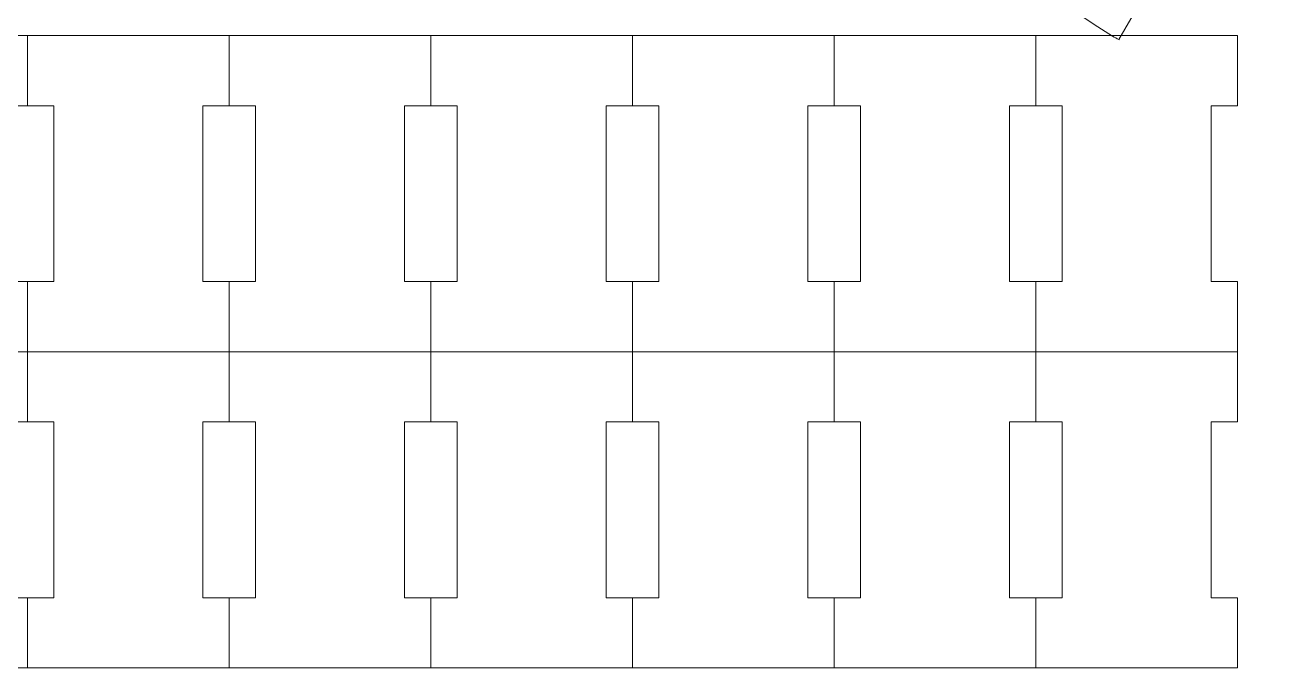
# Model space of a CAD drawing. Header units: millimetres. Extents: x -695 to 222, y -259 to 444.
# Drawn here: x 77.9 to 221.1, y -249.5 to -176.2 of the extents above; entities that cross this region are included whole.
import ezdxf

# ---------------------------------------------------------------- set-up
doc = ezdxf.new("R2010")
doc.units = ezdxf.units.MM
doc.header["$MEASUREMENT"] = 0
doc.layers.add('Camada 1', color=7, linetype='Continuous')

msp = doc.modelspace()

# ---------------------------------------------------------------- linework, layer by layer
at = {"layer": 'Camada 1', "color": 250, "lineweight": 9}
for points, knots in [([(202.7188, -177.8596), (202.7188, -177.8596), (202.6327, -177.812), (202.6327, -177.812), (202.6327, -177.812), (202.4024, -177.685), (202.1712, -177.5573), (201.9364, -177.4271), (201.9364, -177.4271), (183.4481, -165.9701), (183.8202, -160.3926), (172.2124, -143.1434), (172.2124, -143.1434), (172.2124, -143.1434), (110.465, -37.4478), (110.465, -37.4478), (110.465, -37.4478), (92.5546, -6.4263), (65.9, 38.508), (47.9896, 69.5286), (47.9896, 69.5286), (37.0327, 88.5065), (35.3357, 92.5643), (34.9753, 113.3461), (34.9753, 113.3461), (35.6527, 135.0859), (40.669, 137.5527), (49.8037, 156.2298), (49.8037, 156.2298), (49.8037, 156.2298), (110.4652, 262.5527), (110.4652, 262.5527), (110.4652, 262.5527), (128.3751, 293.5741), (153.9619, 339.1252), (171.8715, 370.146), (171.8715, 370.146), (182.8283, 389.1238), (184.8137, 392.2122), (202.6313, 402.916)], [0, 0, 0, 0, 0.09090909, 0.09090909, 0.09090909, 0.09090909, 0.18181818, 0.18181818, 0.18181818, 0.18181818, 0.27272727, 0.27272727, 0.27272727, 0.27272727, 0.36363636, 0.36363636, 0.36363636, 0.36363636, 0.45454545, 0.45454545, 0.45454545, 0.45454545, 0.54545455, 0.54545455, 0.54545455, 0.54545455, 0.63636364, 0.63636364, 0.63636364, 0.63636364, 0.72727273, 0.72727273, 0.72727273, 0.72727273, 0.81818182, 0.81818182, 0.81818182, 0.81818182, 1, 1, 1, 1]), ([(220.5165, 371.9376), (220.5165, 371.9376), (215.1725, 381.1937), (215.1725, 381.1937), (215.1725, 381.1937), (215.1725, 381.1937), (221.1231, 382.1765), (221.1231, 382.1765), (221.1231, 382.1765), (221.1231, 382.1765), (212.3755, 397.4226), (212.3755, 397.4226), (212.3755, 397.4226), (212.3755, 397.4226), (208.2592, 393.1682), (208.2592, 393.1682), (208.2592, 393.1682), (208.2592, 393.1682), (202.6313, 402.916), (202.6313, 402.916), (202.6313, 402.916), (202.6313, 402.916), (208.2592, 393.1682), (208.2592, 393.1682), (208.2592, 393.1682), (208.2592, 393.1682), (212.3755, 397.4226), (212.3755, 397.4226), (212.3755, 397.4226), (212.3755, 397.4226), (221.1231, 382.1765), (221.1231, 382.1765), (221.1231, 382.1765), (221.1231, 382.1765), (215.1725, 381.1937), (215.1725, 381.1937), (215.1725, 381.1937), (215.1725, 381.1937), (220.5165, 371.9376), (220.5165, 371.9376), (220.5165, 371.9376), (220.5165, 371.9376), (220.4798, 371.9155), (220.4798, 371.9155), (220.4798, 371.9155), (205.1419, 362.6544), (202.6925, 359.3851), (193.0388, 342.6639), (193.0388, 342.6639), (177.0398, 314.9524), (154.1828, 274.2612), (138.1835, 246.5495), (138.1835, 246.5495), (138.1835, 246.5495), (83.9942, 151.57), (83.9942, 151.57), (83.9942, 151.57), (75.8338, 134.8855), (71.3527, 132.6819), (70.7476, 113.2614), (70.7476, 113.2614), (71.0696, 94.6968), (72.5857, 91.0718), (82.3734, 74.1189), (82.3734, 74.1189), (98.3728, 46.4075), (122.1841, 6.2674), (138.1835, -21.4444), (138.1835, -21.4444), (138.1835, -21.4444), (193.343, -115.8636), (193.343, -115.8636), (193.343, -115.8636), (203.7126, -131.2725), (203.38, -136.2551), (219.8958, -146.4897), (219.8958, -146.4897), (219.8958, -146.4897), (220.5165, -146.8328), (220.5165, -146.8328), (220.5165, -146.8328), (220.5165, -146.8328), (215.1727, -156.0888), (215.1727, -156.0888), (215.1727, -156.0888), (215.1727, -156.0888), (211.3463, -151.4269), (211.3463, -151.4269), (211.3463, -151.4269), (211.3463, -151.4269), (202.5166, -166.6254), (202.5166, -166.6254), (202.5166, -166.6254), (202.5166, -166.6254), (208.2592, -168.0636), (208.2592, -168.0636), (208.2592, -168.0636), (208.2592, -168.0636), (202.6313, -177.8112), (202.6313, -177.8112), (202.6313, -177.8112), (202.6313, -177.8112), (208.2592, -168.0636), (208.2592, -168.0636), (208.2592, -168.0636), (208.2592, -168.0636), (202.5166, -166.6254), (202.5166, -166.6254), (202.5166, -166.6254), (202.5166, -166.6254), (211.3463, -151.4269), (211.3463, -151.4269), (211.3463, -151.4269), (211.3463, -151.4269), (215.1727, -156.0888), (215.1727, -156.0888), (215.1727, -156.0888), (215.1727, -156.0888), (220.5165, -146.8328), (220.5165, -146.8328), (220.5165, -146.8328), (220.5165, -146.8328), (220.5598, -146.8567), (220.5598, -146.8567)], [0, 0, 0, 0, 0.03125, 0.03125, 0.03125, 0.03125, 0.0625, 0.0625, 0.0625, 0.0625, 0.09375, 0.09375, 0.09375, 0.09375, 0.125, 0.125, 0.125, 0.125, 0.15625, 0.15625, 0.15625, 0.15625, 0.1875, 0.1875, 0.1875, 0.1875, 0.21875, 0.21875, 0.21875, 0.21875, 0.25, 0.25, 0.25, 0.25, 0.28125, 0.28125, 0.28125, 0.28125, 0.3125, 0.3125, 0.3125, 0.3125, 0.34375, 0.34375, 0.34375, 0.34375, 0.375, 0.375, 0.375, 0.375, 0.40625, 0.40625, 0.40625, 0.40625, 0.4375, 0.4375, 0.4375, 0.4375, 0.46875, 0.46875, 0.46875, 0.46875, 0.5, 0.5, 0.5, 0.5, 0.53125, 0.53125, 0.53125, 0.53125, 0.5625, 0.5625, 0.5625, 0.5625, 0.59375, 0.59375, 0.59375, 0.59375, 0.625, 0.625, 0.625, 0.625, 0.65625, 0.65625, 0.65625, 0.65625, 0.6875, 0.6875, 0.6875, 0.6875, 0.71875, 0.71875, 0.71875, 0.71875, 0.75, 0.75, 0.75, 0.75, 0.78125, 0.78125, 0.78125, 0.78125, 0.8125, 0.8125, 0.8125, 0.8125, 0.84375, 0.84375, 0.84375, 0.84375, 0.875, 0.875, 0.875, 0.875, 0.90625, 0.90625, 0.90625, 0.90625, 0.9375, 0.9375, 0.9375, 0.9375, 1, 1, 1, 1])]:
    msp.add_open_spline(points, degree=3, knots=knots, dxfattribs=at)
at = {"layer": 'Camada 1', "color": 250, "lineweight": 20}
for points in [[(58.1773, -177.3602), (58.1773, -177.3602), (58.1773, -177.3603), (58.1773, -177.3603), (58.1773, -177.3603), (58.1773, -177.3603), (75.1773, -177.3603), (75.1773, -177.3603), (75.1773, -177.3603), (75.1773, -177.3603), (75.1773, -177.3602), (75.1773, -177.3602), (75.1773, -177.3602), (75.1773, -177.3602), (78.1773, -177.3602), (78.1773, -177.3602), (78.1773, -177.3602), (78.1773, -177.3602), (78.1773, -185.3602), (78.1773, -185.3602), (78.1773, -185.3602), (78.1773, -185.3602), (75.1773, -185.3602), (75.1773, -185.3602), (75.1773, -185.3602), (75.1773, -185.3602), (75.1773, -205.4194), (75.1773, -205.4194), (75.1773, -205.4194), (75.1773, -205.4194), (78.1773, -205.4194), (78.1773, -205.4194), (78.1773, -205.4194), (78.1773, -205.4194), (78.1773, -213.4194), (78.1773, -213.4194), (78.1773, -213.4194), (78.1773, -213.4194), (75.1773, -213.4194), (75.1773, -213.4194), (75.1773, -213.4194), (75.1773, -213.4194), (75.1773, -213.4193), (75.1773, -213.4193), (75.1773, -213.4193), (75.1773, -213.4193), (58.1773, -213.4193), (58.1773, -213.4193), (58.1773, -213.4193), (58.1773, -213.4193), (58.1773, -213.4194), (58.1773, -213.4194), (58.1773, -213.4194), (58.1773, -213.4194), (55.1773, -213.4194), (55.1773, -213.4194), (55.1773, -213.4194), (55.1773, -213.4194), (55.1773, -205.4194), (55.1773, -205.4194), (55.1773, -205.4194), (55.1773, -205.4194), (58.1773, -205.4194), (58.1773, -205.4194), (58.1773, -205.4194), (58.1773, -205.4194), (58.1773, -185.3602), (58.1773, -185.3602), (58.1773, -185.3602), (58.1773, -185.3602), (55.1773, -185.3602), (55.1773, -185.3602), (55.1773, -185.3602), (55.1773, -185.3602), (55.1773, -177.3602), (55.1773, -177.3602), (55.1773, -177.3602), (55.1773, -177.3602), (58.1773, -177.3602), (58.1773, -177.3602)], [(98.1773, -177.3602), (98.1773, -177.3602), (98.1773, -177.3603), (98.1773, -177.3603), (98.1773, -177.3603), (98.1773, -177.3603), (81.1773, -177.3603), (81.1773, -177.3603), (81.1773, -177.3603), (81.1773, -177.3603), (81.1773, -177.3602), (81.1773, -177.3602), (81.1773, -177.3602), (81.1773, -177.3602), (78.1773, -177.3602), (78.1773, -177.3602), (78.1773, -177.3602), (78.1773, -177.3602), (78.1773, -185.3602), (78.1773, -185.3602), (78.1773, -185.3602), (78.1773, -185.3602), (81.1773, -185.3602), (81.1773, -185.3602), (81.1773, -185.3602), (81.1773, -185.3602), (81.1773, -205.4194), (81.1773, -205.4194), (81.1773, -205.4194), (81.1773, -205.4194), (78.1773, -205.4194), (78.1773, -205.4194), (78.1773, -205.4194), (78.1773, -205.4194), (78.1773, -213.4194), (78.1773, -213.4194), (78.1773, -213.4194), (78.1773, -213.4194), (81.1773, -213.4194), (81.1773, -213.4194), (81.1773, -213.4194), (81.1773, -213.4194), (81.1773, -213.4193), (81.1773, -213.4193), (81.1773, -213.4193), (81.1773, -213.4193), (98.1773, -213.4193), (98.1773, -213.4193), (98.1773, -213.4193), (98.1773, -213.4193), (98.1773, -213.4194), (98.1773, -213.4194), (98.1773, -213.4194), (98.1773, -213.4194), (101.1773, -213.4194), (101.1773, -213.4194), (101.1773, -213.4194), (101.1773, -213.4194), (101.1773, -205.4194), (101.1773, -205.4194), (101.1773, -205.4194), (101.1773, -205.4194), (98.1773, -205.4194), (98.1773, -205.4194), (98.1773, -205.4194), (98.1773, -205.4194), (98.1773, -185.3602), (98.1773, -185.3602), (98.1773, -185.3602), (98.1773, -185.3602), (101.1773, -185.3602), (101.1773, -185.3602), (101.1773, -185.3602), (101.1773, -185.3602), (101.1773, -177.3602), (101.1773, -177.3602), (101.1773, -177.3602), (101.1773, -177.3602), (98.1773, -177.3602), (98.1773, -177.3602)], [(104.1773, -177.3602), (104.1773, -177.3602), (104.1773, -177.3603), (104.1773, -177.3603), (104.1773, -177.3603), (104.1773, -177.3603), (121.1773, -177.3603), (121.1773, -177.3603), (121.1773, -177.3603), (121.1773, -177.3603), (121.1773, -177.3602), (121.1773, -177.3602), (121.1773, -177.3602), (121.1773, -177.3602), (124.1773, -177.3602), (124.1773, -177.3602), (124.1773, -177.3602), (124.1773, -177.3602), (124.1773, -185.3602), (124.1773, -185.3602), (124.1773, -185.3602), (124.1773, -185.3602), (121.1773, -185.3602), (121.1773, -185.3602), (121.1773, -185.3602), (121.1773, -185.3602), (121.1773, -205.4194), (121.1773, -205.4194), (121.1773, -205.4194), (121.1773, -205.4194), (124.1773, -205.4194), (124.1773, -205.4194), (124.1773, -205.4194), (124.1773, -205.4194), (124.1773, -213.4194), (124.1773, -213.4194), (124.1773, -213.4194), (124.1773, -213.4194), (121.1773, -213.4194), (121.1773, -213.4194), (121.1773, -213.4194), (121.1773, -213.4194), (121.1773, -213.4193), (121.1773, -213.4193), (121.1773, -213.4193), (121.1773, -213.4193), (104.1773, -213.4193), (104.1773, -213.4193), (104.1773, -213.4193), (104.1773, -213.4193), (104.1773, -213.4194), (104.1773, -213.4194), (104.1773, -213.4194), (104.1773, -213.4194), (101.1773, -213.4194), (101.1773, -213.4194), (101.1773, -213.4194), (101.1773, -213.4194), (101.1773, -205.4194), (101.1773, -205.4194), (101.1773, -205.4194), (101.1773, -205.4194), (104.1773, -205.4194), (104.1773, -205.4194), (104.1773, -205.4194), (104.1773, -205.4194), (104.1773, -185.3602), (104.1773, -185.3602), (104.1773, -185.3602), (104.1773, -185.3602), (101.1773, -185.3602), (101.1773, -185.3602), (101.1773, -185.3602), (101.1773, -185.3602), (101.1773, -177.3602), (101.1773, -177.3602), (101.1773, -177.3602), (101.1773, -177.3602), (104.1773, -177.3602), (104.1773, -177.3602)], [(144.1773, -177.3602), (144.1773, -177.3602), (144.1773, -177.3603), (144.1773, -177.3603), (144.1773, -177.3603), (144.1773, -177.3603), (127.1773, -177.3603), (127.1773, -177.3603), (127.1773, -177.3603), (127.1773, -177.3603), (127.1773, -177.3602), (127.1773, -177.3602), (127.1773, -177.3602), (127.1773, -177.3602), (124.1773, -177.3602), (124.1773, -177.3602), (124.1773, -177.3602), (124.1773, -177.3602), (124.1773, -185.3602), (124.1773, -185.3602), (124.1773, -185.3602), (124.1773, -185.3602), (127.1773, -185.3602), (127.1773, -185.3602), (127.1773, -185.3602), (127.1773, -185.3602), (127.1773, -205.4194), (127.1773, -205.4194), (127.1773, -205.4194), (127.1773, -205.4194), (124.1773, -205.4194), (124.1773, -205.4194), (124.1773, -205.4194), (124.1773, -205.4194), (124.1773, -213.4194), (124.1773, -213.4194), (124.1773, -213.4194), (124.1773, -213.4194), (127.1773, -213.4194), (127.1773, -213.4194), (127.1773, -213.4194), (127.1773, -213.4194), (127.1773, -213.4193), (127.1773, -213.4193), (127.1773, -213.4193), (127.1773, -213.4193), (144.1773, -213.4193), (144.1773, -213.4193), (144.1773, -213.4193), (144.1773, -213.4193), (144.1773, -213.4194), (144.1773, -213.4194), (144.1773, -213.4194), (144.1773, -213.4194), (147.1773, -213.4194), (147.1773, -213.4194), (147.1773, -213.4194), (147.1773, -213.4194), (147.1773, -205.4194), (147.1773, -205.4194), (147.1773, -205.4194), (147.1773, -205.4194), (144.1773, -205.4194), (144.1773, -205.4194), (144.1773, -205.4194), (144.1773, -205.4194), (144.1773, -185.3602), (144.1773, -185.3602), (144.1773, -185.3602), (144.1773, -185.3602), (147.1773, -185.3602), (147.1773, -185.3602), (147.1773, -185.3602), (147.1773, -185.3602), (147.1773, -177.3602), (147.1773, -177.3602), (147.1773, -177.3602), (147.1773, -177.3602), (144.1773, -177.3602), (144.1773, -177.3602)], [(150.1773, -177.3602), (150.1773, -177.3602), (150.1773, -177.3603), (150.1773, -177.3603), (150.1773, -177.3603), (150.1773, -177.3603), (167.1773, -177.3603), (167.1773, -177.3603), (167.1773, -177.3603), (167.1773, -177.3603), (167.1773, -177.3602), (167.1773, -177.3602), (167.1773, -177.3602), (167.1773, -177.3602), (170.1773, -177.3602), (170.1773, -177.3602), (170.1773, -177.3602), (170.1773, -177.3602), (170.1773, -185.3602), (170.1773, -185.3602), (170.1773, -185.3602), (170.1773, -185.3602), (167.1773, -185.3602), (167.1773, -185.3602), (167.1773, -185.3602), (167.1773, -185.3602), (167.1773, -205.4194), (167.1773, -205.4194), (167.1773, -205.4194), (167.1773, -205.4194), (170.1773, -205.4194), (170.1773, -205.4194), (170.1773, -205.4194), (170.1773, -205.4194), (170.1773, -213.4194), (170.1773, -213.4194), (170.1773, -213.4194), (170.1773, -213.4194), (167.1773, -213.4194), (167.1773, -213.4194), (167.1773, -213.4194), (167.1773, -213.4194), (167.1773, -213.4193), (167.1773, -213.4193), (167.1773, -213.4193), (167.1773, -213.4193), (150.1773, -213.4193), (150.1773, -213.4193), (150.1773, -213.4193), (150.1773, -213.4193), (150.1773, -213.4194), (150.1773, -213.4194), (150.1773, -213.4194), (150.1773, -213.4194), (147.1773, -213.4194), (147.1773, -213.4194), (147.1773, -213.4194), (147.1773, -213.4194), (147.1773, -205.4194), (147.1773, -205.4194), (147.1773, -205.4194), (147.1773, -205.4194), (150.1773, -205.4194), (150.1773, -205.4194), (150.1773, -205.4194), (150.1773, -205.4194), (150.1773, -185.3602), (150.1773, -185.3602), (150.1773, -185.3602), (150.1773, -185.3602), (147.1773, -185.3602), (147.1773, -185.3602), (147.1773, -185.3602), (147.1773, -185.3602), (147.1773, -177.3602), (147.1773, -177.3602), (147.1773, -177.3602), (147.1773, -177.3602), (150.1773, -177.3602), (150.1773, -177.3602)], [(190.1773, -177.3602), (190.1773, -177.3602), (190.1773, -177.3603), (190.1773, -177.3603), (190.1773, -177.3603), (190.1773, -177.3603), (173.1773, -177.3603), (173.1773, -177.3603), (173.1773, -177.3603), (173.1773, -177.3603), (173.1773, -177.3602), (173.1773, -177.3602), (173.1773, -177.3602), (173.1773, -177.3602), (170.1773, -177.3602), (170.1773, -177.3602), (170.1773, -177.3602), (170.1773, -177.3602), (170.1773, -185.3602), (170.1773, -185.3602), (170.1773, -185.3602), (170.1773, -185.3602), (173.1773, -185.3602), (173.1773, -185.3602), (173.1773, -185.3602), (173.1773, -185.3602), (173.1773, -205.4194), (173.1773, -205.4194), (173.1773, -205.4194), (173.1773, -205.4194), (170.1773, -205.4194), (170.1773, -205.4194), (170.1773, -205.4194), (170.1773, -205.4194), (170.1773, -213.4194), (170.1773, -213.4194), (170.1773, -213.4194), (170.1773, -213.4194), (173.1773, -213.4194), (173.1773, -213.4194), (173.1773, -213.4194), (173.1773, -213.4194), (173.1773, -213.4193), (173.1773, -213.4193), (173.1773, -213.4193), (173.1773, -213.4193), (190.1773, -213.4193), (190.1773, -213.4193), (190.1773, -213.4193), (190.1773, -213.4193), (190.1773, -213.4194), (190.1773, -213.4194), (190.1773, -213.4194), (190.1773, -213.4194), (193.1773, -213.4194), (193.1773, -213.4194), (193.1773, -213.4194), (193.1773, -213.4194), (193.1773, -205.4194), (193.1773, -205.4194), (193.1773, -205.4194), (193.1773, -205.4194), (190.1773, -205.4194), (190.1773, -205.4194), (190.1773, -205.4194), (190.1773, -205.4194), (190.1773, -185.3602), (190.1773, -185.3602), (190.1773, -185.3602), (190.1773, -185.3602), (193.1773, -185.3602), (193.1773, -185.3602), (193.1773, -185.3602), (193.1773, -185.3602), (193.1773, -177.3602), (193.1773, -177.3602), (193.1773, -177.3602), (193.1773, -177.3602), (190.1773, -177.3602), (190.1773, -177.3602)], [(196.1773, -177.3602), (196.1773, -177.3602), (196.1773, -177.3603), (196.1773, -177.3603), (196.1773, -177.3603), (196.1773, -177.3603), (213.1773, -177.3603), (213.1773, -177.3603), (213.1773, -177.3603), (213.1773, -177.3603), (213.1773, -177.3602), (213.1773, -177.3602), (213.1773, -177.3602), (213.1773, -177.3602), (216.1773, -177.3602), (216.1773, -177.3602), (216.1773, -177.3602), (216.1773, -177.3602), (216.1773, -185.3602), (216.1773, -185.3602), (216.1773, -185.3602), (216.1773, -185.3602), (213.1773, -185.3602), (213.1773, -185.3602), (213.1773, -185.3602), (213.1773, -185.3602), (213.1773, -205.4194), (213.1773, -205.4194), (213.1773, -205.4194), (213.1773, -205.4194), (216.1773, -205.4194), (216.1773, -205.4194), (216.1773, -205.4194), (216.1773, -205.4194), (216.1773, -213.4194), (216.1773, -213.4194), (216.1773, -213.4194), (216.1773, -213.4194), (213.1773, -213.4194), (213.1773, -213.4194), (213.1773, -213.4194), (213.1773, -213.4194), (213.1773, -213.4193), (213.1773, -213.4193), (213.1773, -213.4193), (213.1773, -213.4193), (196.1773, -213.4193), (196.1773, -213.4193), (196.1773, -213.4193), (196.1773, -213.4193), (196.1773, -213.4194), (196.1773, -213.4194), (196.1773, -213.4194), (196.1773, -213.4194), (193.1773, -213.4194), (193.1773, -213.4194), (193.1773, -213.4194), (193.1773, -213.4194), (193.1773, -205.4194), (193.1773, -205.4194), (193.1773, -205.4194), (193.1773, -205.4194), (196.1773, -205.4194), (196.1773, -205.4194), (196.1773, -205.4194), (196.1773, -205.4194), (196.1773, -185.3602), (196.1773, -185.3602), (196.1773, -185.3602), (196.1773, -185.3602), (193.1773, -185.3602), (193.1773, -185.3602), (193.1773, -185.3602), (193.1773, -185.3602), (193.1773, -177.3602), (193.1773, -177.3602), (193.1773, -177.3602), (193.1773, -177.3602), (196.1773, -177.3602), (196.1773, -177.3602)], [(58.1773, -249.4786), (58.1773, -249.4786), (58.1773, -249.4785), (58.1773, -249.4785), (58.1773, -249.4785), (58.1773, -249.4785), (75.1773, -249.4785), (75.1773, -249.4785), (75.1773, -249.4785), (75.1773, -249.4785), (75.1773, -249.4786), (75.1773, -249.4786), (75.1773, -249.4786), (75.1773, -249.4786), (78.1773, -249.4786), (78.1773, -249.4786), (78.1773, -249.4786), (78.1773, -249.4786), (78.1773, -241.4786), (78.1773, -241.4786), (78.1773, -241.4786), (78.1773, -241.4786), (75.1773, -241.4786), (75.1773, -241.4786), (75.1773, -241.4786), (75.1773, -241.4786), (75.1773, -221.4194), (75.1773, -221.4194), (75.1773, -221.4194), (75.1773, -221.4194), (78.1773, -221.4194), (78.1773, -221.4194), (78.1773, -221.4194), (78.1773, -221.4194), (78.1773, -213.4194), (78.1773, -213.4194), (78.1773, -213.4194), (78.1773, -213.4194), (75.1773, -213.4194), (75.1773, -213.4194), (75.1773, -213.4194), (75.1773, -213.4194), (75.1773, -213.4195), (75.1773, -213.4195), (75.1773, -213.4195), (75.1773, -213.4195), (58.1773, -213.4195), (58.1773, -213.4195), (58.1773, -213.4195), (58.1773, -213.4195), (58.1773, -213.4194), (58.1773, -213.4194), (58.1773, -213.4194), (58.1773, -213.4194), (55.1773, -213.4194), (55.1773, -213.4194), (55.1773, -213.4194), (55.1773, -213.4194), (55.1773, -221.4194), (55.1773, -221.4194), (55.1773, -221.4194), (55.1773, -221.4194), (58.1773, -221.4194), (58.1773, -221.4194), (58.1773, -221.4194), (58.1773, -221.4194), (58.1773, -241.4786), (58.1773, -241.4786), (58.1773, -241.4786), (58.1773, -241.4786), (55.1773, -241.4786), (55.1773, -241.4786), (55.1773, -241.4786), (55.1773, -241.4786), (55.1773, -249.4786), (55.1773, -249.4786), (55.1773, -249.4786), (55.1773, -249.4786), (58.1773, -249.4786), (58.1773, -249.4786)], [(98.1773, -249.4786), (98.1773, -249.4786), (98.1773, -249.4785), (98.1773, -249.4785), (98.1773, -249.4785), (98.1773, -249.4785), (81.1773, -249.4785), (81.1773, -249.4785), (81.1773, -249.4785), (81.1773, -249.4785), (81.1773, -249.4786), (81.1773, -249.4786), (81.1773, -249.4786), (81.1773, -249.4786), (78.1773, -249.4786), (78.1773, -249.4786), (78.1773, -249.4786), (78.1773, -249.4786), (78.1773, -241.4786), (78.1773, -241.4786), (78.1773, -241.4786), (78.1773, -241.4786), (81.1773, -241.4786), (81.1773, -241.4786), (81.1773, -241.4786), (81.1773, -241.4786), (81.1773, -221.4194), (81.1773, -221.4194), (81.1773, -221.4194), (81.1773, -221.4194), (78.1773, -221.4194), (78.1773, -221.4194), (78.1773, -221.4194), (78.1773, -221.4194), (78.1773, -213.4194), (78.1773, -213.4194), (78.1773, -213.4194), (78.1773, -213.4194), (81.1773, -213.4194), (81.1773, -213.4194), (81.1773, -213.4194), (81.1773, -213.4194), (81.1773, -213.4195), (81.1773, -213.4195), (81.1773, -213.4195), (81.1773, -213.4195), (98.1773, -213.4195), (98.1773, -213.4195), (98.1773, -213.4195), (98.1773, -213.4195), (98.1773, -213.4194), (98.1773, -213.4194), (98.1773, -213.4194), (98.1773, -213.4194), (101.1773, -213.4194), (101.1773, -213.4194), (101.1773, -213.4194), (101.1773, -213.4194), (101.1773, -221.4194), (101.1773, -221.4194), (101.1773, -221.4194), (101.1773, -221.4194), (98.1773, -221.4194), (98.1773, -221.4194), (98.1773, -221.4194), (98.1773, -221.4194), (98.1773, -241.4786), (98.1773, -241.4786), (98.1773, -241.4786), (98.1773, -241.4786), (101.1773, -241.4786), (101.1773, -241.4786), (101.1773, -241.4786), (101.1773, -241.4786), (101.1773, -249.4786), (101.1773, -249.4786), (101.1773, -249.4786), (101.1773, -249.4786), (98.1773, -249.4786), (98.1773, -249.4786)], [(104.1773, -249.4786), (104.1773, -249.4786), (104.1773, -249.4785), (104.1773, -249.4785), (104.1773, -249.4785), (104.1773, -249.4785), (121.1773, -249.4785), (121.1773, -249.4785), (121.1773, -249.4785), (121.1773, -249.4785), (121.1773, -249.4786), (121.1773, -249.4786), (121.1773, -249.4786), (121.1773, -249.4786), (124.1773, -249.4786), (124.1773, -249.4786), (124.1773, -249.4786), (124.1773, -249.4786), (124.1773, -241.4786), (124.1773, -241.4786), (124.1773, -241.4786), (124.1773, -241.4786), (121.1773, -241.4786), (121.1773, -241.4786), (121.1773, -241.4786), (121.1773, -241.4786), (121.1773, -221.4194), (121.1773, -221.4194), (121.1773, -221.4194), (121.1773, -221.4194), (124.1773, -221.4194), (124.1773, -221.4194), (124.1773, -221.4194), (124.1773, -221.4194), (124.1773, -213.4194), (124.1773, -213.4194), (124.1773, -213.4194), (124.1773, -213.4194), (121.1773, -213.4194), (121.1773, -213.4194), (121.1773, -213.4194), (121.1773, -213.4194), (121.1773, -213.4195), (121.1773, -213.4195), (121.1773, -213.4195), (121.1773, -213.4195), (104.1773, -213.4195), (104.1773, -213.4195), (104.1773, -213.4195), (104.1773, -213.4195), (104.1773, -213.4194), (104.1773, -213.4194), (104.1773, -213.4194), (104.1773, -213.4194), (101.1773, -213.4194), (101.1773, -213.4194), (101.1773, -213.4194), (101.1773, -213.4194), (101.1773, -221.4194), (101.1773, -221.4194), (101.1773, -221.4194), (101.1773, -221.4194), (104.1773, -221.4194), (104.1773, -221.4194), (104.1773, -221.4194), (104.1773, -221.4194), (104.1773, -241.4786), (104.1773, -241.4786), (104.1773, -241.4786), (104.1773, -241.4786), (101.1773, -241.4786), (101.1773, -241.4786), (101.1773, -241.4786), (101.1773, -241.4786), (101.1773, -249.4786), (101.1773, -249.4786), (101.1773, -249.4786), (101.1773, -249.4786), (104.1773, -249.4786), (104.1773, -249.4786)], [(144.1773, -249.4786), (144.1773, -249.4786), (144.1773, -249.4785), (144.1773, -249.4785), (144.1773, -249.4785), (144.1773, -249.4785), (127.1773, -249.4785), (127.1773, -249.4785), (127.1773, -249.4785), (127.1773, -249.4785), (127.1773, -249.4786), (127.1773, -249.4786), (127.1773, -249.4786), (127.1773, -249.4786), (124.1773, -249.4786), (124.1773, -249.4786), (124.1773, -249.4786), (124.1773, -249.4786), (124.1773, -241.4786), (124.1773, -241.4786), (124.1773, -241.4786), (124.1773, -241.4786), (127.1773, -241.4786), (127.1773, -241.4786), (127.1773, -241.4786), (127.1773, -241.4786), (127.1773, -221.4194), (127.1773, -221.4194), (127.1773, -221.4194), (127.1773, -221.4194), (124.1773, -221.4194), (124.1773, -221.4194), (124.1773, -221.4194), (124.1773, -221.4194), (124.1773, -213.4194), (124.1773, -213.4194), (124.1773, -213.4194), (124.1773, -213.4194), (127.1773, -213.4194), (127.1773, -213.4194), (127.1773, -213.4194), (127.1773, -213.4194), (127.1773, -213.4195), (127.1773, -213.4195), (127.1773, -213.4195), (127.1773, -213.4195), (144.1773, -213.4195), (144.1773, -213.4195), (144.1773, -213.4195), (144.1773, -213.4195), (144.1773, -213.4194), (144.1773, -213.4194), (144.1773, -213.4194), (144.1773, -213.4194), (147.1773, -213.4194), (147.1773, -213.4194), (147.1773, -213.4194), (147.1773, -213.4194), (147.1773, -221.4194), (147.1773, -221.4194), (147.1773, -221.4194), (147.1773, -221.4194), (144.1773, -221.4194), (144.1773, -221.4194), (144.1773, -221.4194), (144.1773, -221.4194), (144.1773, -241.4786), (144.1773, -241.4786), (144.1773, -241.4786), (144.1773, -241.4786), (147.1773, -241.4786), (147.1773, -241.4786), (147.1773, -241.4786), (147.1773, -241.4786), (147.1773, -249.4786), (147.1773, -249.4786), (147.1773, -249.4786), (147.1773, -249.4786), (144.1773, -249.4786), (144.1773, -249.4786)], [(150.1773, -249.4786), (150.1773, -249.4786), (150.1773, -249.4785), (150.1773, -249.4785), (150.1773, -249.4785), (150.1773, -249.4785), (167.1773, -249.4785), (167.1773, -249.4785), (167.1773, -249.4785), (167.1773, -249.4785), (167.1773, -249.4786), (167.1773, -249.4786), (167.1773, -249.4786), (167.1773, -249.4786), (170.1773, -249.4786), (170.1773, -249.4786), (170.1773, -249.4786), (170.1773, -249.4786), (170.1773, -241.4786), (170.1773, -241.4786), (170.1773, -241.4786), (170.1773, -241.4786), (167.1773, -241.4786), (167.1773, -241.4786), (167.1773, -241.4786), (167.1773, -241.4786), (167.1773, -221.4194), (167.1773, -221.4194), (167.1773, -221.4194), (167.1773, -221.4194), (170.1773, -221.4194), (170.1773, -221.4194), (170.1773, -221.4194), (170.1773, -221.4194), (170.1773, -213.4194), (170.1773, -213.4194), (170.1773, -213.4194), (170.1773, -213.4194), (167.1773, -213.4194), (167.1773, -213.4194), (167.1773, -213.4194), (167.1773, -213.4194), (167.1773, -213.4195), (167.1773, -213.4195), (167.1773, -213.4195), (167.1773, -213.4195), (150.1773, -213.4195), (150.1773, -213.4195), (150.1773, -213.4195), (150.1773, -213.4195), (150.1773, -213.4194), (150.1773, -213.4194), (150.1773, -213.4194), (150.1773, -213.4194), (147.1773, -213.4194), (147.1773, -213.4194), (147.1773, -213.4194), (147.1773, -213.4194), (147.1773, -221.4194), (147.1773, -221.4194), (147.1773, -221.4194), (147.1773, -221.4194), (150.1773, -221.4194), (150.1773, -221.4194), (150.1773, -221.4194), (150.1773, -221.4194), (150.1773, -241.4786), (150.1773, -241.4786), (150.1773, -241.4786), (150.1773, -241.4786), (147.1773, -241.4786), (147.1773, -241.4786), (147.1773, -241.4786), (147.1773, -241.4786), (147.1773, -249.4786), (147.1773, -249.4786), (147.1773, -249.4786), (147.1773, -249.4786), (150.1773, -249.4786), (150.1773, -249.4786)], [(190.1773, -249.4786), (190.1773, -249.4786), (190.1773, -249.4785), (190.1773, -249.4785), (190.1773, -249.4785), (190.1773, -249.4785), (173.1773, -249.4785), (173.1773, -249.4785), (173.1773, -249.4785), (173.1773, -249.4785), (173.1773, -249.4786), (173.1773, -249.4786), (173.1773, -249.4786), (173.1773, -249.4786), (170.1773, -249.4786), (170.1773, -249.4786), (170.1773, -249.4786), (170.1773, -249.4786), (170.1773, -241.4786), (170.1773, -241.4786), (170.1773, -241.4786), (170.1773, -241.4786), (173.1773, -241.4786), (173.1773, -241.4786), (173.1773, -241.4786), (173.1773, -241.4786), (173.1773, -221.4194), (173.1773, -221.4194), (173.1773, -221.4194), (173.1773, -221.4194), (170.1773, -221.4194), (170.1773, -221.4194), (170.1773, -221.4194), (170.1773, -221.4194), (170.1773, -213.4194), (170.1773, -213.4194), (170.1773, -213.4194), (170.1773, -213.4194), (173.1773, -213.4194), (173.1773, -213.4194), (173.1773, -213.4194), (173.1773, -213.4194), (173.1773, -213.4195), (173.1773, -213.4195), (173.1773, -213.4195), (173.1773, -213.4195), (190.1773, -213.4195), (190.1773, -213.4195), (190.1773, -213.4195), (190.1773, -213.4195), (190.1773, -213.4194), (190.1773, -213.4194), (190.1773, -213.4194), (190.1773, -213.4194), (193.1773, -213.4194), (193.1773, -213.4194), (193.1773, -213.4194), (193.1773, -213.4194), (193.1773, -221.4194), (193.1773, -221.4194), (193.1773, -221.4194), (193.1773, -221.4194), (190.1773, -221.4194), (190.1773, -221.4194), (190.1773, -221.4194), (190.1773, -221.4194), (190.1773, -241.4786), (190.1773, -241.4786), (190.1773, -241.4786), (190.1773, -241.4786), (193.1773, -241.4786), (193.1773, -241.4786), (193.1773, -241.4786), (193.1773, -241.4786), (193.1773, -249.4786), (193.1773, -249.4786), (193.1773, -249.4786), (193.1773, -249.4786), (190.1773, -249.4786), (190.1773, -249.4786)], [(196.1773, -249.4786), (196.1773, -249.4786), (196.1773, -249.4785), (196.1773, -249.4785), (196.1773, -249.4785), (196.1773, -249.4785), (213.1773, -249.4785), (213.1773, -249.4785), (213.1773, -249.4785), (213.1773, -249.4785), (213.1773, -249.4786), (213.1773, -249.4786), (213.1773, -249.4786), (213.1773, -249.4786), (216.1773, -249.4786), (216.1773, -249.4786), (216.1773, -249.4786), (216.1773, -249.4786), (216.1773, -241.4786), (216.1773, -241.4786), (216.1773, -241.4786), (216.1773, -241.4786), (213.1773, -241.4786), (213.1773, -241.4786), (213.1773, -241.4786), (213.1773, -241.4786), (213.1773, -221.4194), (213.1773, -221.4194), (213.1773, -221.4194), (213.1773, -221.4194), (216.1773, -221.4194), (216.1773, -221.4194), (216.1773, -221.4194), (216.1773, -221.4194), (216.1773, -213.4194), (216.1773, -213.4194), (216.1773, -213.4194), (216.1773, -213.4194), (213.1773, -213.4194), (213.1773, -213.4194), (213.1773, -213.4194), (213.1773, -213.4194), (213.1773, -213.4195), (213.1773, -213.4195), (213.1773, -213.4195), (213.1773, -213.4195), (196.1773, -213.4195), (196.1773, -213.4195), (196.1773, -213.4195), (196.1773, -213.4195), (196.1773, -213.4194), (196.1773, -213.4194), (196.1773, -213.4194), (196.1773, -213.4194), (193.1773, -213.4194), (193.1773, -213.4194), (193.1773, -213.4194), (193.1773, -213.4194), (193.1773, -221.4194), (193.1773, -221.4194), (193.1773, -221.4194), (193.1773, -221.4194), (196.1773, -221.4194), (196.1773, -221.4194), (196.1773, -221.4194), (196.1773, -221.4194), (196.1773, -241.4786), (196.1773, -241.4786), (196.1773, -241.4786), (196.1773, -241.4786), (193.1773, -241.4786), (193.1773, -241.4786), (193.1773, -241.4786), (193.1773, -241.4786), (193.1773, -249.4786), (193.1773, -249.4786), (193.1773, -249.4786), (193.1773, -249.4786), (196.1773, -249.4786), (196.1773, -249.4786)]]:
    msp.add_open_spline(points, degree=3, knots=[0, 0, 0, 0, 0.04761905, 0.04761905, 0.04761905, 0.04761905, 0.0952381, 0.0952381, 0.0952381, 0.0952381, 0.14285714, 0.14285714, 0.14285714, 0.14285714, 0.19047619, 0.19047619, 0.19047619, 0.19047619, 0.23809524, 0.23809524, 0.23809524, 0.23809524, 0.28571429, 0.28571429, 0.28571429, 0.28571429, 0.33333333, 0.33333333, 0.33333333, 0.33333333, 0.38095238, 0.38095238, 0.38095238, 0.38095238, 0.42857143, 0.42857143, 0.42857143, 0.42857143, 0.47619048, 0.47619048, 0.47619048, 0.47619048, 0.52380952, 0.52380952, 0.52380952, 0.52380952, 0.57142857, 0.57142857, 0.57142857, 0.57142857, 0.61904762, 0.61904762, 0.61904762, 0.61904762, 0.66666667, 0.66666667, 0.66666667, 0.66666667, 0.71428571, 0.71428571, 0.71428571, 0.71428571, 0.76190476, 0.76190476, 0.76190476, 0.76190476, 0.80952381, 0.80952381, 0.80952381, 0.80952381, 0.85714286, 0.85714286, 0.85714286, 0.85714286, 0.9047619, 0.9047619, 0.9047619, 0.9047619, 1, 1, 1, 1], dxfattribs=at)

doc.saveas('drawing.dxf')
